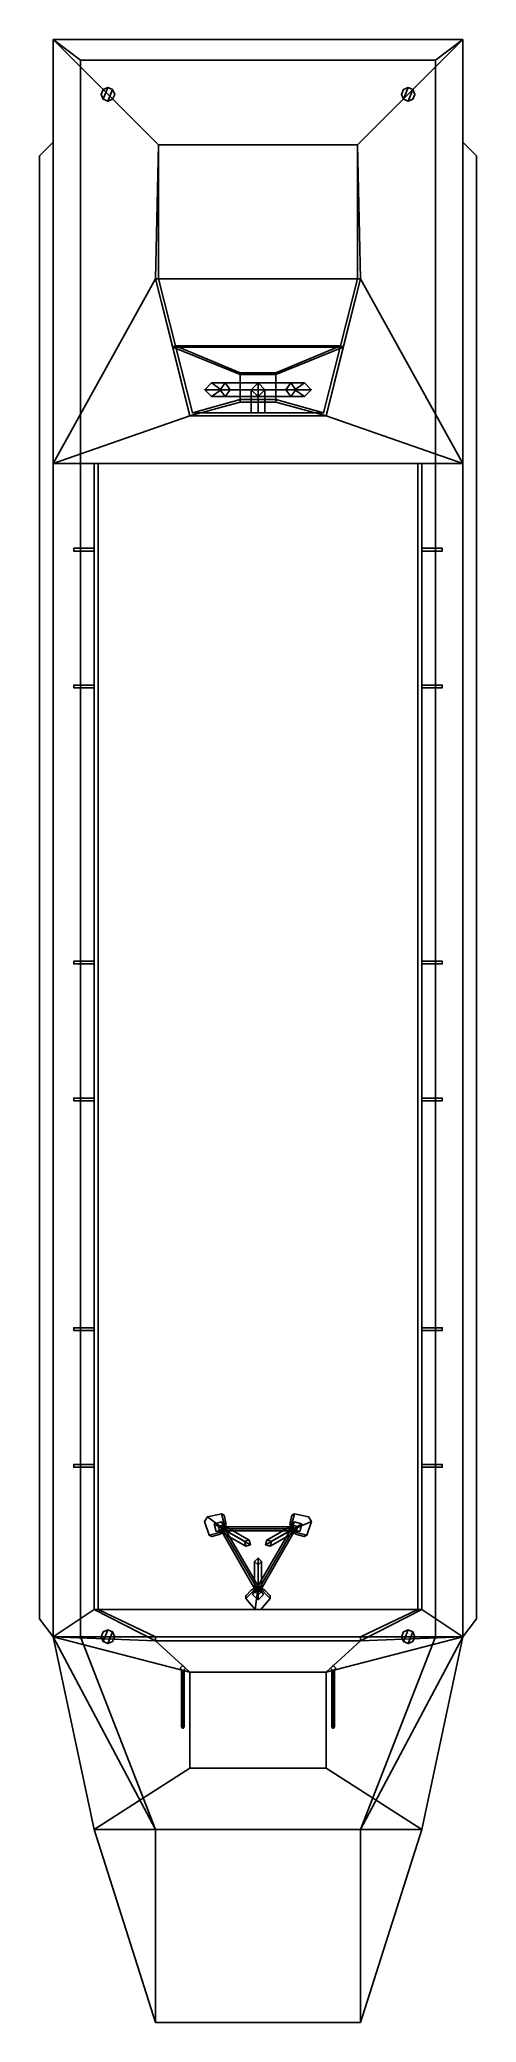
# Model space of a CAD drawing. Extents: x -1.6 to 1.6, y -7.2 to 7.2.
import ezdxf

# ---------------------------------------------------------------- set-up
doc = ezdxf.new("R2010")
doc.units = 0
doc.layers.get('0').update_dxf_attribs({"linetype": 'CONTINUOUS'})

msp = doc.modelspace()

# ---------------------------------------------------------------- linework, layer by layer
for points in [[(1.5, 7.25, 1), (1.5, 7.25), (-1.5, 7.25), (-1.5, 7.25, 1)], [(-1.5, 7.25), (-1.5, 6.5, 0.4), (-1.5, 6.5, 0.6), (-1.5, 7.25, 1)], [(-1.5, 7.25, 1), (-0.73, 6.48, 1), (0.73, 6.48, 1), (1.5, 7.25, 1)], [(-1.5, 7.25), (-1.5, -4.43), (-1.5, -4.43, 0.4), (-1.5, 6.5, 0.4)], [(-1.3, 7.1, -0.55), (-1.3, -4.43, -0.55), (-1.5, -4.43), (-1.5, 7.25)], [(1.5, 7.25), (1.3, 7.1, -0.55), (-1.3, 7.1, -0.55), (-1.5, 7.25)], [(-1.5, 6.5, 0.6), (-1.5, -4.43, 0.6), (-1.5, -4.43, 1), (-1.5, 7.25, 1)], [(-1.5, 7.25, 1), (-1.5, 4.15, 1), (-0.75, 5.5, 1), (-0.73, 6.48, 1)], [(0.73, 6.48, 1), (0.75, 5.5, 1), (1.5, 4.15, 1), (1.5, 7.25, 1)], [(1.5, -4.43), (1.3, -4.43, -0.55), (1.3, 7.1, -0.55), (1.5, 7.25)], [(1.5, 6.5, 0.6), (1.5, 6.5, 0.4), (1.5, 7.25), (1.5, 7.25, 1)], [(1.5, -4.43, 1), (1.5, -4.43, 0.6), (1.5, 6.5, 0.6), (1.5, 7.25, 1)], [(1.5, -4.43, 0.4), (1.5, -4.43), (1.5, 7.25), (1.5, 6.5, 0.4)], [(1.3, 7.1, -0.55), (1.3, -4.43, -0.55), (-1.3, -4.43, -0.55), (-1.3, 7.1, -0.55)], [(-1.135, 6.815, 1.2), (-1.1, 6.9, 1.2), (-1.135, 6.885, 1.2), (-1.15, 6.85, 1.2)], [(-1.135, 6.885, 1), (-1.15, 6.85, 1), (-1.15, 6.85, 1.2), (-1.135, 6.885, 1.2)], [(-1.15, 6.85, 1), (-1.135, 6.815, 1), (-1.135, 6.815, 1.2), (-1.15, 6.85, 1.2)], [(-1.1, 6.9, 1), (-1.135, 6.885, 1), (-1.135, 6.885, 1.2), (-1.1, 6.9, 1.2)], [(-1.1, 6.8, 1.2), (-1.065, 6.885, 1.2), (-1.1, 6.9, 1.2), (-1.135, 6.815, 1.2)], [(-1.065, 6.885, 1), (-1.1, 6.9, 1), (-1.1, 6.9, 1.2), (-1.065, 6.885, 1.2)], [(-1.065, 6.815, 1.2), (-1.05, 6.85, 1.2), (-1.065, 6.885, 1.2), (-1.1, 6.8, 1.2)], [(-1.05, 6.85, 1), (-1.065, 6.885, 1), (-1.065, 6.885, 1.2), (-1.05, 6.85, 1.2)], [(-1.065, 6.815, 1), (-1.05, 6.85, 1), (-1.05, 6.85, 1.2), (-1.065, 6.815, 1.2)], [(1.065, 6.815, 1.2), (1.1, 6.9, 1.2), (1.065, 6.885, 1.2), (1.05, 6.85, 1.2)], [(1.065, 6.885, 1), (1.05, 6.85, 1), (1.05, 6.85, 1.2), (1.065, 6.885, 1.2)], [(1.05, 6.85, 1), (1.065, 6.815, 1), (1.065, 6.815, 1.2), (1.05, 6.85, 1.2)], [(1.1, 6.8, 1.2), (1.135, 6.885, 1.2), (1.1, 6.9, 1.2), (1.065, 6.815, 1.2)], [(1.1, 6.9, 1), (1.065, 6.885, 1), (1.065, 6.885, 1.2), (1.1, 6.9, 1.2)], [(1.135, 6.885, 1), (1.1, 6.9, 1), (1.1, 6.9, 1.2), (1.135, 6.885, 1.2)], [(1.135, 6.815, 1.2), (1.15, 6.85, 1.2), (1.135, 6.885, 1.2), (1.1, 6.8, 1.2)], [(1.15, 6.85, 1), (1.135, 6.885, 1), (1.135, 6.885, 1.2), (1.15, 6.85, 1.2)], [(1.135, 6.815, 1), (1.15, 6.85, 1), (1.15, 6.85, 1.2), (1.135, 6.815, 1.2)], [(-1.135, 6.815, 1), (-1.1, 6.8, 1), (-1.1, 6.8, 1.2), (-1.135, 6.815, 1.2)], [(-1.1, 6.8, 1), (-1.065, 6.815, 1), (-1.065, 6.815, 1.2), (-1.1, 6.8, 1.2)], [(1.065, 6.815, 1), (1.1, 6.8, 1), (1.1, 6.8, 1.2), (1.065, 6.815, 1.2)], [(1.1, 6.8, 1), (1.135, 6.815, 1), (1.135, 6.815, 1.2), (1.1, 6.8, 1.2)], [(-1.5, 6.5, 0.6), (-1.5, 6.5, 0.4), (-1.6, 6.4, 0.4), (-1.6, 6.4, 0.6)], [(-1.6, -4.3, 0.4), (-1.6, 6.4, 0.4), (-1.5, 6.5, 0.4), (-1.5, -4.43, 0.4)], [(-1.5, -4.43, 0.6), (-1.5, 6.5, 0.6), (-1.6, 6.4, 0.6), (-1.6, -4.3, 0.6)], [(-1.6, 6.4, 0.6), (-1.6, 6.4, 0.4), (-1.6, -4.3, 0.4), (-1.6, -4.3, 0.6)], [(-0.73, 6.48, 1), (-0.75, 5.5, 1), (-0.73, 5.5, 1), (-0.73, 6.48, 1)], [(0.73, 6.48, 0.5), (-0.73, 6.48, 0.5), (-0.73, 5.5, 0.5), (0.73, 5.5, 0.5)], [(-0.73, 6.48, 1), (-0.73, 6.48, 0.5), (0.73, 6.48, 0.5), (0.73, 6.48, 1)], [(-0.73, 6.48, 0.5), (-0.73, 6.48, 1), (-0.73, 5.5, 1), (-0.73, 5.5, 0.5)], [(0.75, 5.5, 1), (0.73, 6.48, 1), (0.73, 6.48, 1), (0.73, 5.5, 1)], [(0.73, 5.5, 0.5), (0.73, 5.5, 1), (0.73, 6.48, 1), (0.73, 6.48, 0.5)], [(1.6, -4.3, 0.6), (1.6, 6.4, 0.6), (1.5, 6.5, 0.6), (1.5, -4.43, 0.6)], [(1.5, 6.5, 0.4), (1.5, 6.5, 0.6), (1.6, 6.4, 0.6), (1.6, 6.4, 0.4)], [(1.5, -4.43, 0.4), (1.5, 6.5, 0.4), (1.6, 6.4, 0.4), (1.6, -4.3, 0.4)], [(1.6, 6.4, 0.4), (1.6, 6.4, 0.6), (1.6, -4.3, 0.6), (1.6, -4.3, 0.4)], [(-0.5, 4.5, 1), (-0.75, 5.5, 1), (-1.5, 4.15, 1)], [(-0.5, 4.5, 1.5), (-0.75, 5.5, 2), (-0.75, 5.5, 1), (-0.5, 4.5, 1)], [(-0.75, 5.5, 1), (-0.75, 5.5, 2), (-0.73, 5.5, 2), (-0.73, 5.5, 1)], [(-0.605, 5.01, 2), (-0.73, 5.5, 2), (-0.75, 5.5, 2), (-0.625, 5, 2)], [(-0.625, 5, 2), (-0.75, 5.5, 2), (-0.75, 5.5, 2), (-0.5, 4.5, 1.5)], [(-0.73, 5.5, 1), (-0.73, 5.5, 2), (-0.48, 4.52, 1.5), (-0.48, 4.52, 1)], [(-0.48, 4.52, 1.5), (-0.73, 5.5, 2), (-0.73, 5.5, 2), (-0.605, 5.01, 2)], [(0.73, 5.5, 0.5), (-0.73, 5.5, 0.5), (-0.48, 4.52, 0.5), (0.48, 4.52, 0.5)], [(-0.73, 5.5, 0.5), (-0.73, 5.5, 1), (-0.48, 4.52, 1), (-0.48, 4.52, 0.5)], [(0.73, 5.5, 2), (0.73, 5.5, 1), (0.48, 4.52, 1), (0.48, 4.52, 1.5)], [(0.605, 5.01, 2), (0.73, 5.5, 2), (0.73, 5.5, 2), (0.48, 4.52, 1.5)], [(0.48, 4.52, 0.5), (0.48, 4.52, 1), (0.73, 5.5, 1), (0.73, 5.5, 0.5)], [(0.5, 4.5, 1), (0.75, 5.5, 1), (0.75, 5.5, 2), (0.5, 4.5, 1.5)], [(0.5, 4.5, 1.5), (0.75, 5.5, 2), (0.75, 5.5, 2), (0.625, 5, 2)], [(1.5, 4.15, 1), (1.5, 4.15, 1), (0.75, 5.5, 1), (0.5, 4.5, 1)], [(0.625, 5, 2), (0.75, 5.5, 2), (0.73, 5.5, 2), (0.605, 5.01, 2)], [(0.75, 5.5, 2), (0.75, 5.5, 1), (0.73, 5.5, 1), (0.73, 5.5, 2)], [(-0.625, 5, 2), (0.625, 5, 2), (0.605, 5.01, 2), (-0.605, 5.01, 2)], [(-0.13, 4.8, 1.8), (0.13, 4.8, 1.8), (0.625, 5, 2), (-0.625, 5, 2)], [(-0.5, 4.5, 1.5), (-0.13, 4.6, 1.6), (-0.13, 4.8, 1.8), (-0.625, 5, 2)], [(-0.13, 4.814, 1.8), (-0.605, 5.01, 2), (0.605, 5.01, 2), (0.13, 4.814, 1.8)], [(-0.48, 4.52, 1.5), (-0.605, 5.01, 2), (-0.13, 4.814, 1.8), (-0.13, 4.618, 1.6)], [(0.13, 4.618, 1.6), (0.13, 4.814, 1.8), (0.605, 5.01, 2), (0.48, 4.52, 1.5)], [(0.13, 4.6, 1.6), (0.5, 4.5, 1.5), (0.625, 5, 2), (0.13, 4.8, 1.8)], [(-0.13, 4.8, 1.8), (-0.13, 4.6, 1.6), (-0.13, 4.618, 1.6), (-0.13, 4.814, 1.8)], [(0.13, 4.8, 1.8), (-0.13, 4.8, 1.8), (-0.13, 4.814, 1.8), (0.13, 4.814, 1.8)], [(0.13, 4.6, 1.6), (0.13, 4.8, 1.8), (0.13, 4.814, 1.8), (0.13, 4.618, 1.6)], [(-0.34, 4.74, 1.18), (-0.39, 4.69, 1.18), (-0.276, 4.69, 1.456), (-0.24, 4.74, 1.42)], [(-0.24, 4.74, 0.94), (-0.276, 4.69, 0.904), (-0.39, 4.69, 1.18), (-0.34, 4.74, 1.18)], [(-0.39, 4.69, 1.18), (-0.34, 4.64, 1.18), (-0.24, 4.64, 1.42), (-0.276, 4.69, 1.456)], [(-0.276, 4.69, 0.904), (-0.24, 4.64, 0.94), (-0.34, 4.64, 1.18), (-0.39, 4.69, 1.18)], [(-0.269, 4.69, 1.23), (-0.34, 4.74, 1.18), (-0.24, 4.74, 1.42), (-0.205, 4.69, 1.385)], [(-0.205, 4.69, 0.975), (-0.24, 4.74, 0.94), (-0.34, 4.74, 1.18), (-0.269, 4.69, 1.13)], [(0.34, 4.74, 1.18), (0.269, 4.69, 1.13), (-0.269, 4.69, 1.13), (-0.34, 4.74, 1.18)], [(0.269, 4.69, 1.23), (0.34, 4.74, 1.18), (-0.34, 4.74, 1.18), (-0.269, 4.69, 1.23)], [(-0.34, 4.64, 1.18), (-0.269, 4.69, 1.23), (-0.205, 4.69, 1.385), (-0.24, 4.64, 1.42)], [(-0.24, 4.64, 0.94), (-0.205, 4.69, 0.975), (-0.269, 4.69, 1.13), (-0.34, 4.64, 1.18)], [(0.34, 4.64, 1.18), (0.269, 4.69, 1.23), (-0.269, 4.69, 1.23), (-0.34, 4.64, 1.18)], [(0.269, 4.69, 1.13), (0.34, 4.64, 1.18), (-0.34, 4.64, 1.18), (-0.269, 4.69, 1.13)], [(0, 4.74, 0.84), (0, 4.69, 0.79), (-0.276, 4.69, 0.904), (-0.24, 4.74, 0.94)], [(-0.24, 4.74, 1.42), (-0.276, 4.69, 1.456), (0, 4.69, 1.57), (0, 4.74, 1.52)], [(0, 4.69, 0.79), (0, 4.64, 0.84), (-0.24, 4.64, 0.94), (-0.276, 4.69, 0.904)], [(-0.276, 4.69, 1.456), (-0.24, 4.64, 1.42), (0, 4.64, 1.52), (0, 4.69, 1.57)], [(-0.05, 4.69, 0.911), (0, 4.74, 0.84), (-0.24, 4.74, 0.94), (-0.205, 4.69, 0.975)], [(-0.205, 4.69, 1.385), (-0.24, 4.74, 1.42), (0, 4.74, 1.52), (-0.05, 4.69, 1.449)], [(0, 4.64, 0.84), (-0.05, 4.69, 0.911), (-0.205, 4.69, 0.975), (-0.24, 4.64, 0.94)], [(-0.24, 4.64, 1.42), (-0.205, 4.69, 1.385), (-0.05, 4.69, 1.449), (0, 4.64, 1.52)], [(0, 4.74, 0.84), (-0.05, 4.69, 0.911), (-0.05, 4.69, 1.449), (0, 4.74, 1.52)], [(-0.05, 4.69, 0.911), (0, 4.64, 0.84), (0, 4.64, 1.52), (-0.05, 4.69, 1.449)], [(-0.05, 4.69, 1.18), (0, 4.69, 1.13), (0, 4.52, 1.13), (-0.05, 4.52, 1.18)], [(0, 4.69, 1.23), (-0.05, 4.69, 1.18), (-0.05, 4.52, 1.18), (0, 4.52, 1.23)], [(0.05, 4.69, 0.911), (0, 4.74, 0.84), (0, 4.74, 1.52), (0.05, 4.69, 1.449)], [(0.24, 4.74, 0.94), (0.276, 4.69, 0.904), (0, 4.69, 0.79), (0, 4.74, 0.84)], [(0.205, 4.69, 0.975), (0.24, 4.74, 0.94), (0, 4.74, 0.84), (0.05, 4.69, 0.911)], [(0, 4.74, 1.52), (0, 4.69, 1.57), (0.276, 4.69, 1.456), (0.24, 4.74, 1.42)], [(0.05, 4.69, 1.449), (0, 4.74, 1.52), (0.24, 4.74, 1.42), (0.205, 4.69, 1.385)], [(0, 4.64, 0.84), (0.05, 4.69, 0.911), (0.05, 4.69, 1.449), (0, 4.64, 1.52)], [(0.24, 4.64, 0.94), (0.205, 4.69, 0.975), (0.05, 4.69, 0.911), (0, 4.64, 0.84)], [(0.276, 4.69, 0.904), (0.24, 4.64, 0.94), (0, 4.64, 0.84), (0, 4.69, 0.79)], [(0, 4.64, 1.52), (0.05, 4.69, 1.449), (0.205, 4.69, 1.385), (0.24, 4.64, 1.42)], [(0, 4.69, 1.57), (0, 4.64, 1.52), (0.24, 4.64, 1.42), (0.276, 4.69, 1.456)], [(0, 4.69, 1.13), (0.05, 4.69, 1.18), (0.05, 4.52, 1.18), (0, 4.52, 1.13)], [(0.05, 4.69, 1.18), (0, 4.69, 1.23), (0, 4.52, 1.23), (0.05, 4.52, 1.18)], [(0.205, 4.69, 1.385), (0.24, 4.74, 1.42), (0.34, 4.74, 1.18), (0.269, 4.69, 1.23)], [(0.269, 4.69, 1.13), (0.34, 4.74, 1.18), (0.24, 4.74, 0.94), (0.205, 4.69, 0.975)], [(0.24, 4.64, 1.42), (0.205, 4.69, 1.385), (0.269, 4.69, 1.23), (0.34, 4.64, 1.18)], [(0.34, 4.64, 1.18), (0.269, 4.69, 1.13), (0.205, 4.69, 0.975), (0.24, 4.64, 0.94)], [(0.24, 4.74, 1.42), (0.276, 4.69, 1.456), (0.39, 4.69, 1.18), (0.34, 4.74, 1.18)], [(0.34, 4.74, 1.18), (0.39, 4.69, 1.18), (0.276, 4.69, 0.904), (0.24, 4.74, 0.94)], [(0.276, 4.69, 1.456), (0.24, 4.64, 1.42), (0.34, 4.64, 1.18), (0.39, 4.69, 1.18)], [(0.39, 4.69, 1.18), (0.34, 4.64, 1.18), (0.24, 4.64, 0.94), (0.276, 4.69, 0.904)], [(-0.5, 4.5, 1), (-1.5, 4.15, 1), (1.5, 4.15, 1), (0.5, 4.5, 1)], [(-0.5, 4.5, 1.5), (0.5, 4.5, 1.5), (0.13, 4.6, 1.6), (-0.13, 4.6, 1.6)], [(-0.5, 4.5, 1), (0.5, 4.5, 1), (0.5, 4.5, 1.5), (-0.5, 4.5, 1.5)], [(-0.48, 4.52, 1.5), (-0.13, 4.618, 1.6), (0.13, 4.618, 1.6), (0.48, 4.52, 1.5)], [(-0.48, 4.52, 1), (-0.48, 4.52, 1.5), (0.48, 4.52, 1.5), (0.48, 4.52, 1)], [(-0.48, 4.52, 0.5), (-0.48, 4.52, 1), (0.48, 4.52, 1), (0.48, 4.52, 0.5)], [(-0.13, 4.6, 1.6), (0.13, 4.6, 1.6), (0.13, 4.618, 1.6), (-0.13, 4.618, 1.6)], [(-1.5, 4.15, 1), (-1.5, -4.43, 1), (-1.2, -4.23, 1), (-1.2, 4.15, 1)], [(-1.2, 4.15, 1.2), (-1.2, -4.23, 1.2), (-1.17, -4.23, 1.2), (-1.17, 4.15, 1.2)], [(-1.17, 4.15, 1.2), (-1.17, 4.15, 1), (-1.2, 4.15, 1), (-1.2, 4.15, 1.2)], [(-1.2, 4.15, 1), (-1.2, -4.23, 1), (-1.2, -4.23, 1.2), (-1.2, 4.15, 1.2)], [(-1.17, -4.23, 1.2), (-1.17, -4.23, 0.05), (-1.17, 4.15, 0.05), (-1.17, 4.15, 1.2)], [(-1.17, -4.23, 0.05), (1.17, -4.23, 0.05), (1.17, 4.15, 0.05), (-1.17, 4.15, 0.05)], [(-1.17, 4.15, 1), (-1.17, 4.15, 0.05), (1.17, 4.15, 0.05), (1.17, 4.15, 1)], [(1.17, 4.15, 1.2), (1.17, -4.23, 1.2), (1.2, -4.23, 1.2), (1.2, 4.15, 1.2)], [(1.17, 4.15, 0.05), (1.17, -4.23, 0.05), (1.17, -4.23, 1.2), (1.17, 4.15, 1.2)], [(1.2, 4.15, 1.2), (1.2, 4.15, 1), (1.17, 4.15, 1), (1.17, 4.15, 1.2)], [(1.2, 4.15, 1), (1.2, -4.23, 1), (1.5, -4.43, 1), (1.5, 4.15, 1)], [(1.2, -4.23, 1.2), (1.2, -4.23, 1), (1.2, 4.15, 1), (1.2, 4.15, 1.2)], [(-1.2, 3.53, 1.16), (-1.2, 3.53, 1), (-1.35, 3.53, 1), (-1.2, 3.53, 1.16)], [(-1.2, 3.53, 1.16), (-1.35, 3.53, 1), (-1.35, 3.51, 1), (-1.2, 3.51, 1.16)], [(-1.2, 3.51, 1.16), (-1.35, 3.51, 1), (-1.2, 3.51, 1), (-1.2, 3.51, 1.16)], [(1.2, 3.51, 1.16), (1.35, 3.51, 1), (1.35, 3.53, 1), (1.2, 3.53, 1.16)], [(1.2, 3.53, 1.16), (1.35, 3.53, 1), (1.2, 3.53, 1), (1.2, 3.53, 1.16)], [(1.2, 3.51, 1.16), (1.2, 3.51, 1), (1.35, 3.51, 1), (1.2, 3.51, 1.16)], [(-1.2, 2.53, 1.16), (-1.35, 2.53, 1), (-1.35, 2.51, 1), (-1.2, 2.51, 1.16)], [(-1.2, 2.53, 1.16), (-1.2, 2.53, 1), (-1.35, 2.53, 1), (-1.2, 2.53, 1.16)], [(-1.2, 2.51, 1.16), (-1.35, 2.51, 1), (-1.2, 2.51, 1), (-1.2, 2.51, 1.16)], [(1.2, 2.53, 1.16), (1.35, 2.53, 1), (1.2, 2.53, 1), (1.2, 2.53, 1.16)], [(1.2, 2.51, 1.16), (1.35, 2.51, 1), (1.35, 2.53, 1), (1.2, 2.53, 1.16)], [(1.2, 2.51, 1.16), (1.2, 2.51, 1), (1.35, 2.51, 1), (1.2, 2.51, 1.16)], [(-1.2, 0.51, 1.16), (-1.35, 0.51, 1), (-1.35, 0.49, 1), (-1.2, 0.49, 1.16)], [(-1.2, 0.51, 1.16), (-1.2, 0.51, 1), (-1.35, 0.51, 1), (-1.2, 0.51, 1.16)], [(-1.2, 0.49, 1.16), (-1.35, 0.49, 1), (-1.2, 0.49, 1), (-1.2, 0.49, 1.16)], [(1.2, 0.51, 1.16), (1.35, 0.51, 1), (1.2, 0.51, 1), (1.2, 0.51, 1.16)], [(1.2, 0.49, 1.16), (1.35, 0.49, 1), (1.35, 0.51, 1), (1.2, 0.51, 1.16)], [(1.2, 0.49, 1.16), (1.2, 0.49, 1), (1.35, 0.49, 1), (1.2, 0.49, 1.16)], [(-1.2, -0.49, 1.16), (-1.2, -0.49, 1), (-1.35, -0.49, 1), (-1.2, -0.49, 1.16)], [(-1.2, -0.49, 1.16), (-1.35, -0.49, 1), (-1.35, -0.51, 1), (-1.2, -0.51, 1.16)], [(-1.2, -0.51, 1.16), (-1.35, -0.51, 1), (-1.2, -0.51, 1), (-1.2, -0.51, 1.16)], [(1.2, -0.51, 1.16), (1.35, -0.51, 1), (1.35, -0.49, 1), (1.2, -0.49, 1.16)], [(1.2, -0.49, 1.16), (1.35, -0.49, 1), (1.2, -0.49, 1), (1.2, -0.49, 1.16)], [(1.2, -0.51, 1.16), (1.2, -0.51, 1), (1.35, -0.51, 1), (1.2, -0.51, 1.16)], [(-1.2, -2.17, 1.16), (-1.35, -2.17, 1), (-1.35, -2.19, 1), (-1.2, -2.19, 1.16)], [(-1.2, -2.17, 1.16), (-1.2, -2.17, 1), (-1.35, -2.17, 1), (-1.2, -2.17, 1.16)], [(1.2, -2.17, 1.16), (1.35, -2.17, 1), (1.2, -2.17, 1), (1.2, -2.17, 1.16)], [(1.2, -2.19, 1.16), (1.35, -2.19, 1), (1.35, -2.17, 1), (1.2, -2.17, 1.16)], [(-1.2, -2.19, 1.16), (-1.35, -2.19, 1), (-1.2, -2.19, 1), (-1.2, -2.19, 1.16)], [(1.2, -2.19, 1.16), (1.2, -2.19, 1), (1.35, -2.19, 1), (1.2, -2.19, 1.16)], [(-1.2, -3.17, 1.16), (-1.35, -3.17, 1), (-1.35, -3.19, 1), (-1.2, -3.19, 1.16)], [(-1.2, -3.17, 1.16), (-1.2, -3.17, 1), (-1.35, -3.17, 1), (-1.2, -3.17, 1.16)], [(-1.2, -3.19, 1.16), (-1.35, -3.19, 1), (-1.2, -3.19, 1), (-1.2, -3.19, 1.16)], [(1.2, -3.17, 1.16), (1.35, -3.17, 1), (1.2, -3.17, 1), (1.2, -3.17, 1.16)], [(1.2, -3.19, 1.16), (1.35, -3.19, 1), (1.35, -3.17, 1), (1.2, -3.17, 1.16)], [(1.2, -3.19, 1.16), (1.2, -3.19, 1), (1.35, -3.19, 1), (1.2, -3.19, 1.16)], [(-0.391, -3.587, 0.07), (-0.371, -3.553, 0.07), (-0.371, -3.553, 0.05), (-0.391, -3.587, 0.05)], [(-0.357, -3.688, 0.07), (-0.234, -3.655, 0.07), (-0.371, -3.553, 0.07), (-0.391, -3.587, 0.07)], [(-0.391, -3.587, 0.05), (-0.357, -3.688, 0.05), (-0.357, -3.688, 0.07), (-0.391, -3.587, 0.07)], [(-0.371, -3.553, 0.07), (-0.234, -3.655, 0.07), (-0.267, -3.532, 0.07), (-0.371, -3.553, 0.07)], [(-0.371, -3.553, 0.07), (-0.267, -3.532, 0.07), (-0.267, -3.532, 0.05), (-0.371, -3.553, 0.05)], [(-0.289, -3.623, 0.166), (-0.256, -3.613, 0.16), (-0.266, -3.59, 0.07), (-0.32, -3.605, 0.07)], [(-0.281, -3.657, 0.16), (-0.289, -3.623, 0.166), (-0.32, -3.605, 0.07), (-0.306, -3.66, 0.07)], [(-0.256, -3.613, 0.16), (-0.289, -3.623, 0.166), (-0.1, -3.732, 0.83), (-0.065, -3.723, 0.83)], [(-0.289, -3.623, 0.166), (-0.281, -3.657, 0.16), (-0.09, -3.767, 0.83), (-0.1, -3.732, 0.83)], [(-0.267, -3.532, 0.07), (-0.249, -3.542, 0.07), (-0.249, -3.542, 0.05), (-0.267, -3.532, 0.05)], [(-0.234, -3.655, 0.07), (-0.235, -3.597, 0.07), (-0.249, -3.542, 0.07), (-0.267, -3.532, 0.07)], [(-0.256, -3.613, 0.16), (-0.248, -3.647, 0.154), (-0.251, -3.645, 0.07), (-0.266, -3.59, 0.07)], [(-0.26, -3.625, 0.17), (-0.26, -3.64, 0.185), (0.26, -3.64, 0.185), (0.26, -3.625, 0.17)], [(-0.26, -3.64, 0.155), (-0.26, -3.625, 0.17), (0.26, -3.625, 0.17), (0.26, -3.64, 0.155)], [(-0.248, -3.647, 0.154), (-0.256, -3.613, 0.16), (-0.065, -3.723, 0.83), (-0.056, -3.757, 0.83)], [(-0.249, -3.542, 0.07), (-0.235, -3.597, 0.07), (-0.235, -3.597, 0.05), (-0.249, -3.542, 0.05)], [(-0.234, -3.655, 0.05), (-0.235, -3.597, 0.05), (-0.235, -3.597, 0.07), (-0.234, -3.655, 0.07)], [(0.256, -3.613, 0.16), (0.248, -3.647, 0.154), (0.056, -3.757, 0.83), (0.065, -3.723, 0.83)], [(0.289, -3.623, 0.166), (0.256, -3.613, 0.16), (0.065, -3.723, 0.83), (0.1, -3.732, 0.83)], [(0.281, -3.657, 0.16), (0.289, -3.623, 0.166), (0.1, -3.732, 0.83), (0.09, -3.767, 0.83)], [(0.267, -3.532, 0.07), (0.234, -3.655, 0.07), (0.391, -3.587, 0.07), (0.371, -3.553, 0.07)], [(0.249, -3.542, 0.07), (0.235, -3.597, 0.07), (0.234, -3.655, 0.07), (0.267, -3.532, 0.07)], [(0.391, -3.587, 0.07), (0.234, -3.655, 0.07), (0.357, -3.688, 0.07), (0.391, -3.587, 0.07)], [(0.234, -3.655, 0.07), (0.235, -3.597, 0.07), (0.235, -3.597, 0.05), (0.234, -3.655, 0.05)], [(0.249, -3.542, 0.05), (0.235, -3.597, 0.05), (0.235, -3.597, 0.07), (0.249, -3.542, 0.07)], [(0.248, -3.647, 0.154), (0.256, -3.613, 0.16), (0.266, -3.59, 0.07), (0.251, -3.645, 0.07)], [(0.267, -3.532, 0.05), (0.249, -3.542, 0.05), (0.249, -3.542, 0.07), (0.267, -3.532, 0.07)], [(0.256, -3.613, 0.16), (0.289, -3.623, 0.166), (0.32, -3.605, 0.07), (0.266, -3.59, 0.07)], [(0.371, -3.553, 0.05), (0.267, -3.532, 0.05), (0.267, -3.532, 0.07), (0.371, -3.553, 0.07)], [(0.289, -3.623, 0.166), (0.281, -3.657, 0.16), (0.306, -3.66, 0.07), (0.32, -3.605, 0.07)], [(0.391, -3.587, 0.07), (0.357, -3.688, 0.07), (0.357, -3.688, 0.05), (0.391, -3.587, 0.05)], [(0.371, -3.553, 0.07), (0.391, -3.587, 0.07), (0.391, -3.587, 0.05), (0.371, -3.553, 0.05)], [(-0.339, -3.698, 0.07), (-0.285, -3.683, 0.07), (-0.234, -3.655, 0.07), (-0.357, -3.688, 0.07)], [(-0.357, -3.688, 0.05), (-0.339, -3.698, 0.05), (-0.339, -3.698, 0.07), (-0.357, -3.688, 0.07)], [(-0.339, -3.698, 0.05), (-0.285, -3.683, 0.05), (-0.285, -3.683, 0.07), (-0.339, -3.698, 0.07)], [(-0.248, -3.647, 0.154), (-0.281, -3.657, 0.16), (-0.306, -3.66, 0.07), (-0.251, -3.645, 0.07)], [(-0.234, -3.655, 0.07), (-0.285, -3.683, 0.07), (-0.285, -3.683, 0.05), (-0.234, -3.655, 0.05)], [(-0.281, -3.657, 0.16), (-0.248, -3.647, 0.154), (-0.056, -3.757, 0.83), (-0.09, -3.767, 0.83)], [(0, -4.09, 0.155), (-0.013, -4.098, 0.17), (-0.273, -3.647, 0.17), (-0.26, -3.64, 0.155)], [(-0.013, -4.098, 0.17), (0, -4.09, 0.185), (-0.26, -3.64, 0.185), (-0.273, -3.647, 0.17)], [(0.013, -4.083, 0.17), (0, -4.09, 0.155), (-0.26, -3.64, 0.155), (-0.247, -3.632, 0.17)], [(0, -4.09, 0.185), (0.013, -4.083, 0.17), (-0.247, -3.632, 0.17), (-0.26, -3.64, 0.185)], [(-0.26, -3.64, 0.185), (-0.26, -3.655, 0.17), (0.26, -3.655, 0.17), (0.26, -3.64, 0.185)], [(-0.26, -3.655, 0.17), (-0.26, -3.64, 0.155), (0.26, -3.64, 0.155), (0.26, -3.655, 0.17)], [(0.247, -3.632, 0.17), (0.26, -3.64, 0.155), (0, -4.09, 0.155), (-0.013, -4.083, 0.17)], [(0.26, -3.64, 0.185), (0.247, -3.632, 0.17), (-0.013, -4.083, 0.17), (0, -4.09, 0.185)], [(0.26, -3.64, 0.155), (0.273, -3.647, 0.17), (0.013, -4.098, 0.17), (0, -4.09, 0.155)], [(0.273, -3.647, 0.17), (0.26, -3.64, 0.185), (0, -4.09, 0.185), (0.013, -4.098, 0.17)], [(0.248, -3.647, 0.154), (0.281, -3.657, 0.16), (0.09, -3.767, 0.83), (0.056, -3.757, 0.83)], [(0.234, -3.655, 0.05), (0.285, -3.683, 0.05), (0.285, -3.683, 0.07), (0.234, -3.655, 0.07)], [(0.234, -3.655, 0.07), (0.285, -3.683, 0.07), (0.339, -3.698, 0.07), (0.357, -3.688, 0.07)], [(0.281, -3.657, 0.16), (0.248, -3.647, 0.154), (0.251, -3.645, 0.07), (0.306, -3.66, 0.07)], [(0.339, -3.698, 0.07), (0.285, -3.683, 0.07), (0.285, -3.683, 0.05), (0.339, -3.698, 0.05)], [(0.357, -3.688, 0.07), (0.339, -3.698, 0.07), (0.339, -3.698, 0.05), (0.357, -3.688, 0.05)], [(0, -4.076, 0.154), (-0.025, -4.1, 0.16), (-0.025, -3.88, 0.83), (0, -3.855, 0.83)], [(-0.025, -4.1, 0.16), (0, -4.124, 0.166), (0, -3.905, 0.83), (-0.025, -3.88, 0.83)], [(0.025, -4.1, 0.16), (0, -4.076, 0.154), (0, -3.855, 0.83), (0.025, -3.88, 0.83)], [(0, -4.124, 0.166), (0.025, -4.1, 0.16), (0.025, -3.88, 0.83), (0, -3.905, 0.83)], [(0, -4.06, 0.07), (-0.05, -4.09, 0.07), (-0.09, -4.13, 0.07), (-0.09, -4.15, 0.07)], [(-0.02, -4.23, 0.07), (0, -4.06, 0.07), (-0.09, -4.15, 0.07), (-0.02, -4.23, 0.07)], [(0, -4.06, 0.05), (-0.05, -4.09, 0.05), (-0.05, -4.09, 0.07), (0, -4.06, 0.07)], [(0.09, -4.15, 0.07), (0, -4.06, 0.07), (-0.02, -4.23, 0.07), (0.02, -4.23, 0.07)], [(0.09, -4.13, 0.07), (0.05, -4.09, 0.07), (0, -4.06, 0.07), (0.09, -4.15, 0.07)], [(0, -4.06, 0.07), (0.05, -4.09, 0.07), (0.05, -4.09, 0.05), (0, -4.06, 0.05)], [(-0.09, -4.13, 0.07), (-0.05, -4.09, 0.07), (-0.05, -4.09, 0.05), (-0.09, -4.13, 0.05)], [(-0.09, -4.15, 0.07), (-0.09, -4.13, 0.07), (-0.09, -4.13, 0.05), (-0.09, -4.15, 0.05)], [(-0.02, -4.23, 0.07), (-0.09, -4.15, 0.07), (-0.09, -4.15, 0.05), (-0.02, -4.23, 0.05)], [(-0.025, -4.1, 0.16), (0, -4.076, 0.154), (0, -4.08, 0.07), (-0.04, -4.12, 0.07)], [(0, -4.124, 0.166), (-0.025, -4.1, 0.16), (-0.04, -4.12, 0.07), (0, -4.16, 0.07)], [(0, -4.076, 0.154), (0.025, -4.1, 0.16), (0.04, -4.12, 0.07), (0, -4.08, 0.07)], [(0.025, -4.1, 0.16), (0, -4.124, 0.166), (0, -4.16, 0.07), (0.04, -4.12, 0.07)], [(0.02, -4.23, 0.05), (0.09, -4.15, 0.05), (0.09, -4.15, 0.07), (0.02, -4.23, 0.07)], [(0.09, -4.13, 0.05), (0.05, -4.09, 0.05), (0.05, -4.09, 0.07), (0.09, -4.13, 0.07)], [(0.09, -4.15, 0.05), (0.09, -4.13, 0.05), (0.09, -4.13, 0.07), (0.09, -4.15, 0.07)], [(-1.6, -4.3, 0.6), (-1.6, -4.3, 0.4), (-1.5, -4.43, 0.4), (-1.5, -4.43, 0.6)], [(-0.75, -4.46, 1), (-0.75, -4.46, 1), (-1.2, -4.23, 1), (-1.5, -4.43, 1)], [(-1.2, -4.23, 1.2), (-0.75, -4.46, 1.2), (-0.75, -4.43, 1.2), (-1.17, -4.23, 1.2)], [(-1.2, -4.23, 1), (-0.75, -4.46, 1), (-0.75, -4.46, 1.2), (-1.2, -4.23, 1.2)], [(-0.75, -4.43, 1.2), (-0.75, -4.43, 0.05), (-1.17, -4.23, 0.05), (-1.17, -4.23, 1.2)], [(-0.75, -4.43, 0.05), (0.75, -4.43, 0.05), (1.17, -4.23, 0.05), (-1.17, -4.23, 0.05)], [(0.02, -4.23, 0.07), (-0.02, -4.23, 0.07), (-0.02, -4.23, 0.05), (0.02, -4.23, 0.05)], [(0.75, -4.46, 1.2), (1.2, -4.23, 1.2), (1.17, -4.23, 1.2), (0.75, -4.43, 1.2)], [(1.17, -4.23, 1.2), (1.17, -4.23, 0.05), (0.75, -4.43, 0.05), (0.75, -4.43, 1.2)], [(0.75, -4.46, 1), (1.2, -4.23, 1), (1.2, -4.23, 1.2), (0.75, -4.46, 1.2)], [(0.75, -4.46, 1), (0.75, -4.46, 1), (1.5, -4.43, 1), (1.2, -4.23, 1)], [(1.6, -4.3, 0.4), (1.6, -4.3, 0.6), (1.5, -4.43, 0.6), (1.5, -4.43, 0.4)], [(-1.5, -4.43), (-1.2, -5.84, 0.9), (-1.2, -5.84, 0.9), (-1.5, -4.43, 0.9)], [(-1.5, -4.43, 0.9), (-1.2, -5.84, 0.9), (-1.2, -5.84, 1), (-1.5, -4.43, 1)], [(-1.5, -4.43), (-1.3, -4.43, -0.55), (-1.3, -4.43, -0.55), (-0.75, -5.84)], [(-1.5, -4.43), (-0.75, -5.84), (-0.75, -5.84), (-1.2, -5.84, 0.9)], [(-1.5, -4.43, 1), (-1.2, -5.84, 1), (-0.5, -5.39, 1), (-0.5, -4.69, 1)], [(-0.5, -4.69, 1), (-0.5, -4.69, 1), (-0.75, -4.46, 1), (-1.5, -4.43, 1)], [(-0.75, -5.84), (-1.3, -4.43, -0.55), (1.3, -4.43, -0.55), (0.75, -5.84)], [(-1.135, -4.465, 1.2), (-1.1, -4.38, 1.2), (-1.135, -4.395, 1.2), (-1.15, -4.43, 1.2)], [(-1.135, -4.395, 1), (-1.15, -4.43, 1), (-1.15, -4.43, 1.2), (-1.135, -4.395, 1.2)], [(-1.15, -4.43, 1), (-1.135, -4.465, 1), (-1.135, -4.465, 1.2), (-1.15, -4.43, 1.2)], [(-1.1, -4.48, 1.2), (-1.065, -4.395, 1.2), (-1.1, -4.38, 1.2), (-1.135, -4.465, 1.2)], [(-1.1, -4.38, 1), (-1.135, -4.395, 1), (-1.135, -4.395, 1.2), (-1.1, -4.38, 1.2)], [(-1.135, -4.465, 1), (-1.1, -4.48, 1), (-1.1, -4.48, 1.2), (-1.135, -4.465, 1.2)], [(-1.065, -4.395, 1), (-1.1, -4.38, 1), (-1.1, -4.38, 1.2), (-1.065, -4.395, 1.2)], [(-1.065, -4.465, 1.2), (-1.05, -4.43, 1.2), (-1.065, -4.395, 1.2), (-1.1, -4.48, 1.2)], [(-1.1, -4.48, 1), (-1.065, -4.465, 1), (-1.065, -4.465, 1.2), (-1.1, -4.48, 1.2)], [(-1.05, -4.43, 1), (-1.065, -4.395, 1), (-1.065, -4.395, 1.2), (-1.05, -4.43, 1.2)], [(-1.065, -4.465, 1), (-1.05, -4.43, 1), (-1.05, -4.43, 1.2), (-1.065, -4.465, 1.2)], [(0.75, -4.43, 1.2), (0.75, -4.43, 0.05), (-0.75, -4.43, 0.05), (-0.75, -4.43, 1.2)], [(-0.75, -4.46, 1.2), (0.75, -4.46, 1.2), (0.75, -4.43, 1.2), (-0.75, -4.43, 1.2)], [(-0.75, -4.46, 1), (0.75, -4.46, 1), (0.75, -4.46, 1.2), (-0.75, -4.46, 1.2)], [(-0.5, -4.69, 1), (0.5, -4.69, 1), (0.75, -4.46, 1), (-0.75, -4.46, 1)], [(0.5, -5.39, 1), (1.2, -5.84, 1), (1.5, -4.43, 1), (0.5, -4.69, 1)], [(0.5, -4.69, 1), (0.5, -4.69, 1), (1.5, -4.43, 1), (0.75, -4.46, 1)], [(1.3, -4.43, -0.55), (1.3, -4.43, -0.55), (1.5, -4.43), (0.75, -5.84)], [(1.2, -5.84, 0.9), (1.2, -5.84, 0.9), (0.75, -5.84), (1.5, -4.43)], [(1.065, -4.465, 1.2), (1.1, -4.38, 1.2), (1.065, -4.395, 1.2), (1.05, -4.43, 1.2)], [(1.065, -4.395, 1), (1.05, -4.43, 1), (1.05, -4.43, 1.2), (1.065, -4.395, 1.2)], [(1.05, -4.43, 1), (1.065, -4.465, 1), (1.065, -4.465, 1.2), (1.05, -4.43, 1.2)], [(1.1, -4.38, 1), (1.065, -4.395, 1), (1.065, -4.395, 1.2), (1.1, -4.38, 1.2)], [(1.1, -4.48, 1.2), (1.135, -4.395, 1.2), (1.1, -4.38, 1.2), (1.065, -4.465, 1.2)], [(1.065, -4.465, 1), (1.1, -4.48, 1), (1.1, -4.48, 1.2), (1.065, -4.465, 1.2)], [(1.135, -4.395, 1), (1.1, -4.38, 1), (1.1, -4.38, 1.2), (1.135, -4.395, 1.2)], [(1.135, -4.465, 1.2), (1.15, -4.43, 1.2), (1.135, -4.395, 1.2), (1.1, -4.48, 1.2)], [(1.1, -4.48, 1), (1.135, -4.465, 1), (1.135, -4.465, 1.2), (1.1, -4.48, 1.2)], [(1.15, -4.43, 1), (1.135, -4.395, 1), (1.135, -4.395, 1.2), (1.15, -4.43, 1.2)], [(1.135, -4.465, 1), (1.15, -4.43, 1), (1.15, -4.43, 1.2), (1.135, -4.465, 1.2)], [(1.2, -5.84, 0.9), (1.2, -5.84, 0.9), (1.5, -4.43), (1.5, -4.43, 0.9)], [(1.2, -5.84, 1), (1.2, -5.84, 0.9), (1.5, -4.43, 0.9), (1.5, -4.43, 1)], [(-0.55, -4.64, 1), (-0.57, -4.66, 1), (-0.57, -4.66, 2), (-0.55, -4.64, 2)], [(-0.55, -4.68, 2), (-0.53, -4.66, 2), (-0.55, -4.64, 2), (-0.57, -4.66, 2)], [(-0.57, -4.66, 1), (-0.55, -4.68, 1), (-0.55, -4.68, 2), (-0.57, -4.66, 2)], [(-0.56, -5.09, 1), (-0.55, -5.1, 1), (-0.55, -4.68, 1.99), (-0.56, -4.67, 1.98)], [(-0.55, -5.08, 1), (-0.56, -5.09, 1), (-0.56, -4.67, 1.98), (-0.55, -4.68, 1.97)], [(-0.53, -4.66, 1), (-0.55, -4.64, 1), (-0.55, -4.64, 2), (-0.53, -4.66, 2)], [(-0.55, -4.68, 1), (-0.53, -4.66, 1), (-0.53, -4.66, 2), (-0.55, -4.68, 2)], [(-0.55, -5.1, 1), (-0.54, -5.09, 1), (-0.54, -4.67, 1.98), (-0.55, -4.68, 1.99)], [(-0.54, -5.09, 1), (-0.55, -5.08, 1), (-0.55, -4.68, 1.97), (-0.54, -4.67, 1.98)], [(-0.5, -4.69, 1), (-0.5, -5.39, 1), (-0.5, -5.39, 1.05), (-0.5, -4.69, 1.05)], [(-0.5, -4.69, 1.05), (-0.5, -5.39, 1.05), (0.5, -5.39, 1.05), (0.5, -4.69, 1.05)], [(0.5, -4.69, 1.05), (0.5, -4.69, 1), (-0.5, -4.69, 1), (-0.5, -4.69, 1.05)], [(0.5, -5.39, 1.05), (0.5, -5.39, 1), (0.5, -4.69, 1), (0.5, -4.69, 1.05)], [(0.55, -4.64, 1), (0.53, -4.66, 1), (0.53, -4.66, 2), (0.55, -4.64, 2)], [(0.55, -4.68, 2), (0.57, -4.66, 2), (0.55, -4.64, 2), (0.53, -4.66, 2)], [(0.53, -4.66, 1), (0.55, -4.68, 1), (0.55, -4.68, 2), (0.53, -4.66, 2)], [(0.55, -5.08, 1), (0.54, -5.09, 1), (0.54, -4.67, 1.98), (0.55, -4.68, 1.97)], [(0.54, -5.09, 1), (0.55, -5.1, 1), (0.55, -4.68, 1.99), (0.54, -4.67, 1.98)], [(0.57, -4.66, 1), (0.55, -4.64, 1), (0.55, -4.64, 2), (0.57, -4.66, 2)], [(0.55, -4.68, 1), (0.57, -4.66, 1), (0.57, -4.66, 2), (0.55, -4.68, 2)], [(0.56, -5.09, 1), (0.55, -5.08, 1), (0.55, -4.68, 1.97), (0.56, -4.67, 1.98)], [(0.55, -5.1, 1), (0.56, -5.09, 1), (0.56, -4.67, 1.98), (0.55, -4.68, 1.99)], [(-0.5, -5.39, 1), (-1.2, -5.84, 1), (1.2, -5.84, 1), (0.5, -5.39, 1)], [(-0.5, -5.39, 1.05), (-0.5, -5.39, 1), (0.5, -5.39, 1), (0.5, -5.39, 1.05)], [(-1.2, -5.84, 0.9), (-0.75, -5.84), (-0.75, -5.84), (-0.75, -7.25, 0.9)], [(-1.2, -5.84, 1), (-1.2, -5.84, 0.9), (-0.75, -7.25, 0.9), (-0.75, -7.25, 1)], [(0.75, -7.25, 1), (1.2, -5.84, 1), (-1.2, -5.84, 1), (-0.75, -7.25, 1)], [(-0.75, -7.25, 0.9), (-0.75, -5.84), (0.75, -5.84), (0.75, -7.25, 0.9)], [(0.75, -5.84), (0.75, -5.84), (1.2, -5.84, 0.9), (0.75, -7.25, 0.9)], [(0.75, -7.25, 0.9), (1.2, -5.84, 0.9), (1.2, -5.84, 1), (0.75, -7.25, 1)], [(-0.75, -7.25, 1), (-0.75, -7.25, 0.9), (0.75, -7.25, 0.9), (0.75, -7.25, 1)]]:
    msp.add_3dface(points)

doc.saveas('drawing.dxf')
